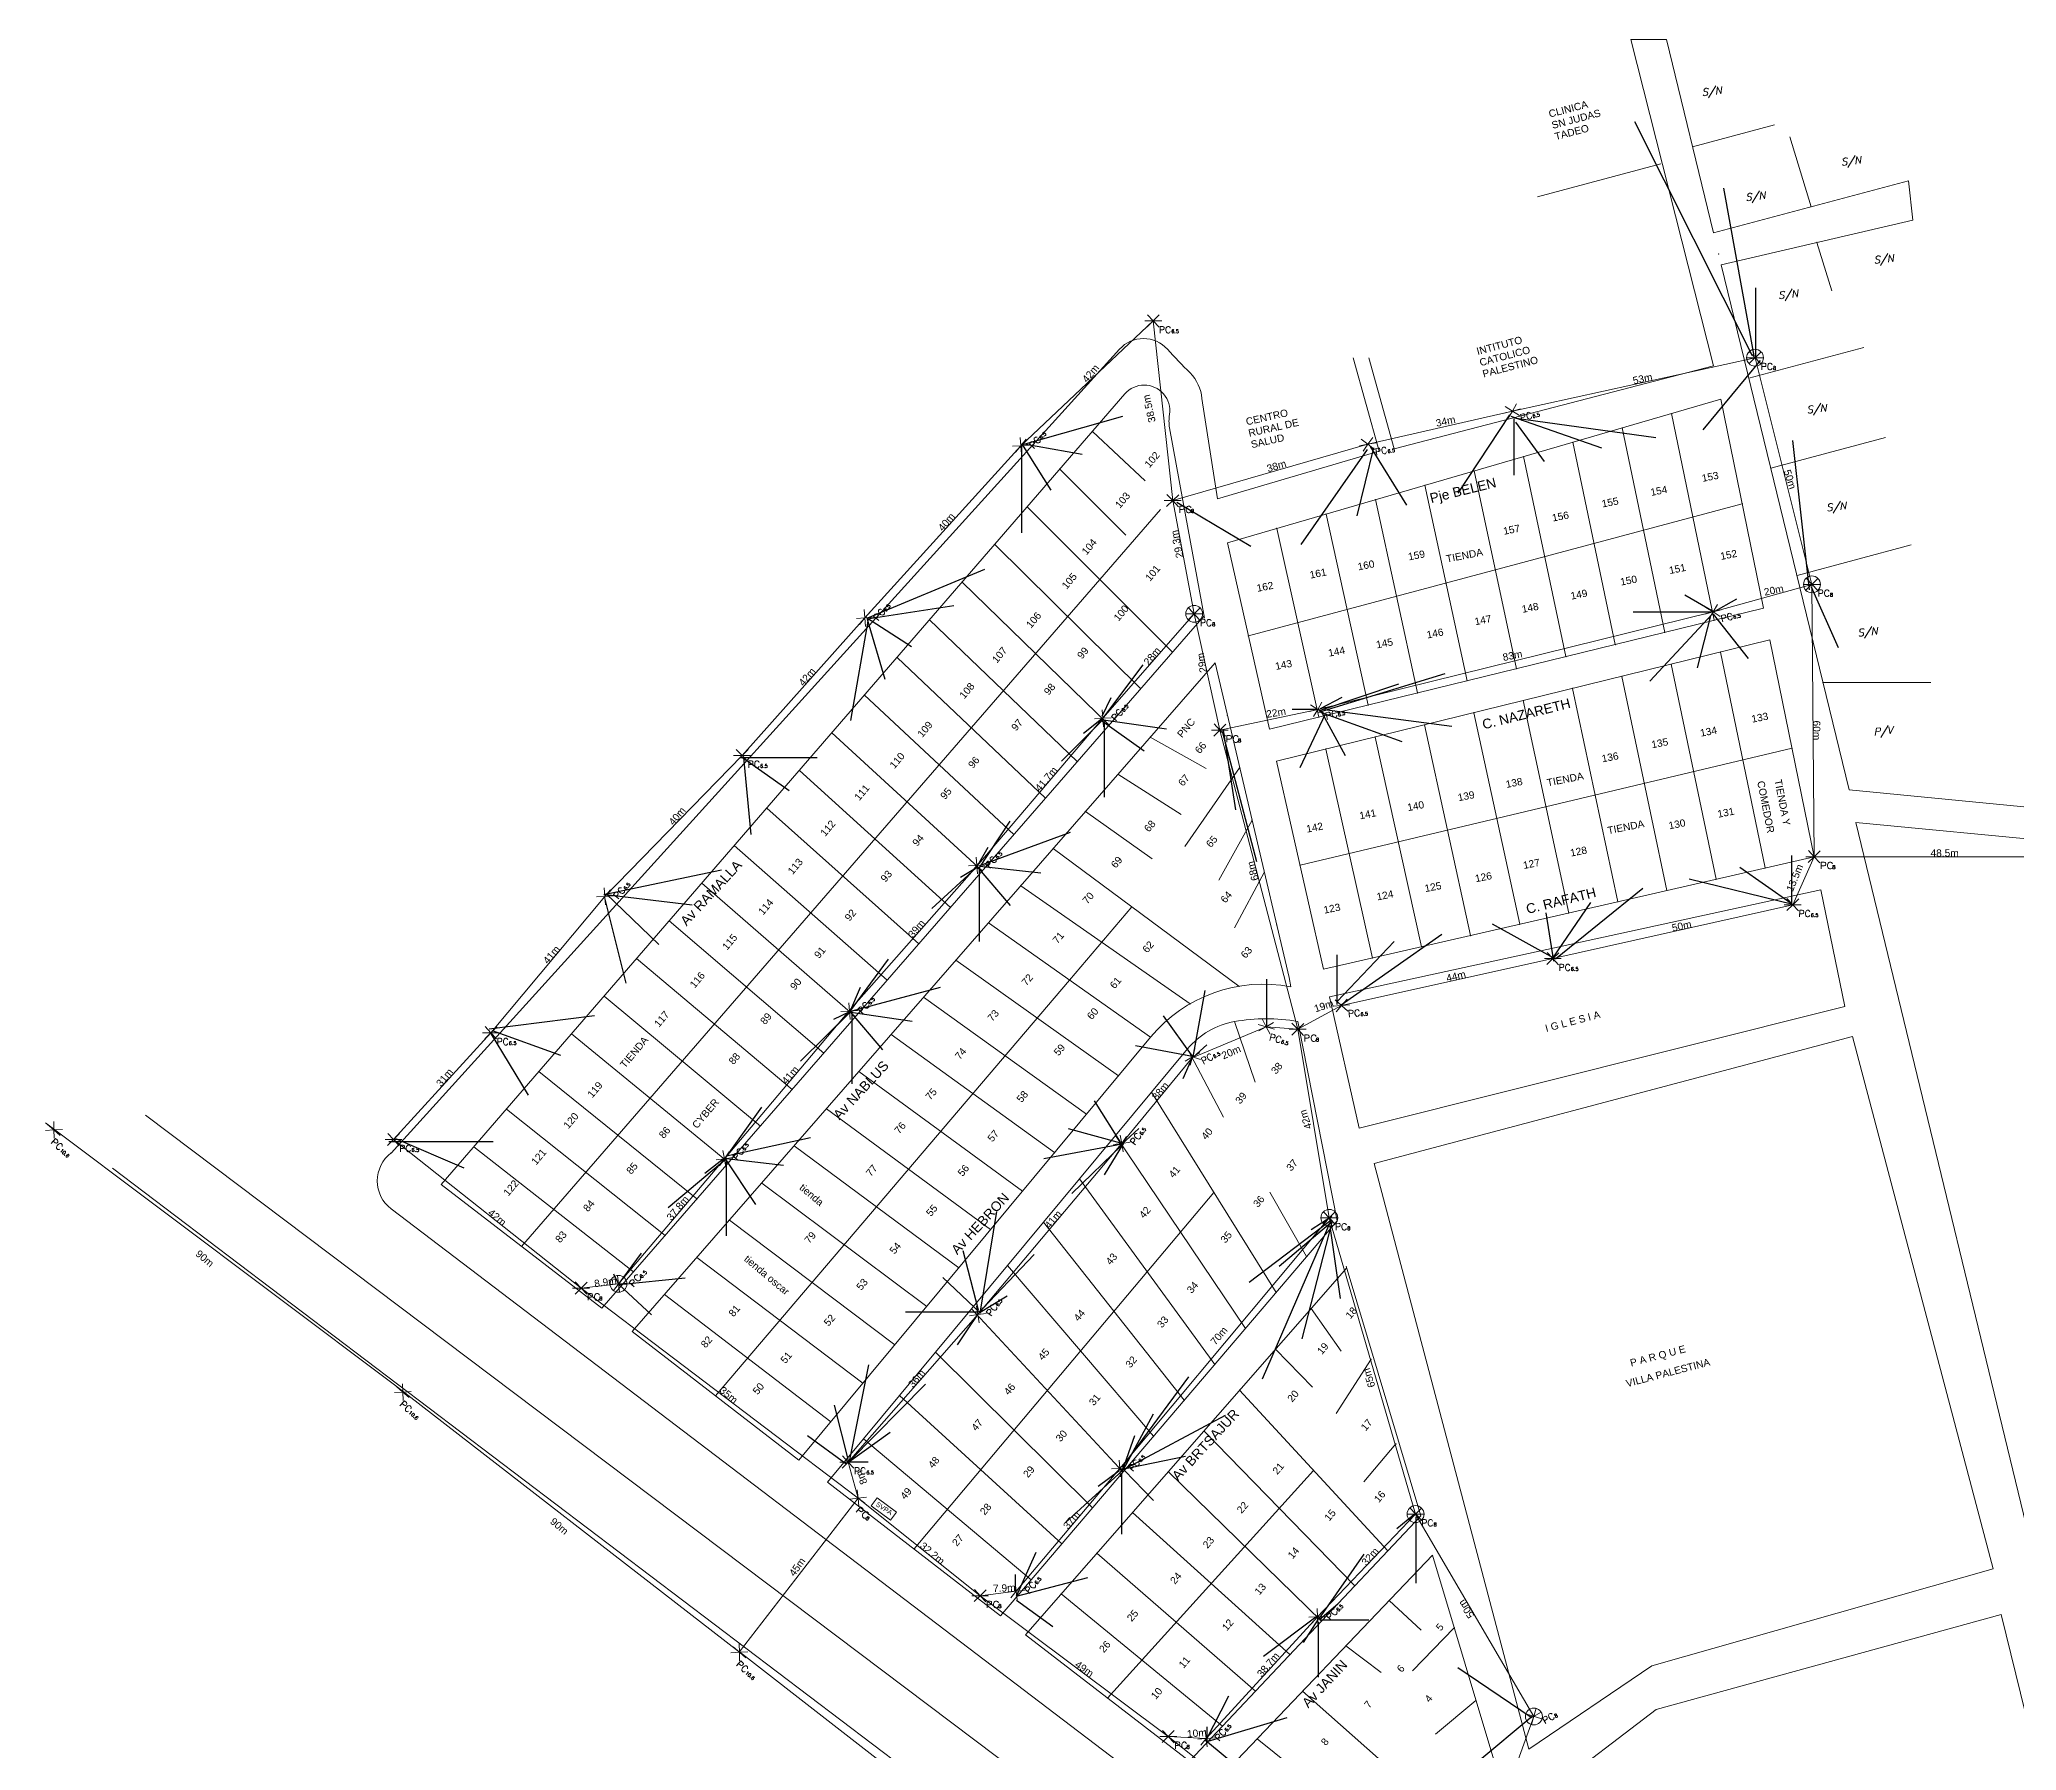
# Model space of a CAD drawing. Header units: millimetres. Extents: x 98 to 964, y 99 to 790.
# Drawn here: x 97.7 to 505.3, y 380.6 to 733.4 of the extents above; entities that cross this region are included whole.
import ezdxf
from ezdxf.enums import TextEntityAlignment as Align

# ---------------------------------------------------------------- set-up
doc = ezdxf.new("R2010")
doc.units = ezdxf.units.MM
for name, color, linetype, lineweight in [('_ADDRESSDIBUJO', 7, 'Continuous', 0), ('_LOTLINE', 252, 'Continuous', 0), ('_POLEPED', 7, 'Continuous', 0), ('_STRAND', 3, 'Continuous', 0), ('_STRANDDISTANCE', 3, 'Continuous', 0), ('_STREET', 5, 'Continuous', 0)]:
    doc.layers.add(name, color=color, linetype=linetype, lineweight=lineweight)
doc.layers.add('_CUSTOMER', color=4, linetype='Continuous')
doc.styles.add('Address', font='ITALICS.shx', dxfattribs={"height": 1.5})
doc.styles.add('ROMANS', font='romans.shx', dxfattribs={"height": 0.2})
doc.styles.get("Standard").update_dxf_attribs({"font": 'arial.ttf'})
doc.styles.add('StrandDistance0', font='ENGINEERING.shx', dxfattribs={"height": 1.5})
doc.styles.add('Style-romans', font='romans.shx')

# ---------------------------------------------------------------- blocks, each defined once
blk = doc.blocks.new('*U38')
at = {"layer": '_POLEPED', "linetype": 'Continuous'}
blk.add_line((206328.6, 1519837.21), (206328.59, 1519835.82), dxfattribs=at)
at = {"layer": '_POLEPED', "linetype": 'Continuous', "flags": 128}
blk.add_lwpolyline([(206328.6, 1519837.21), (206329.19, 1519837.21), (206329.39, 1519837.14), (206329.46, 1519837.07), (206329.52, 1519836.94), (206329.52, 1519836.74), (206329.46, 1519836.61), (206329.39, 1519836.54), (206329.19, 1519836.48), (206328.59, 1519836.48)], dxfattribs=at)
blk = doc.blocks.new('PC8_E')
at = {"layer": '_POLEPED', "color": 1}
for p, q in [((-1.74, 0), (0, 0)), ((-1.24, -1.22), (0, 0)), ((-1.19, 1.27), (0, 0)), ((0, 0), (1.24, 1.22)), ((0, 0), (1.74, 0)), ((0, 0), (1.19, -1.27))]:
    blk.add_line(p, q, dxfattribs=at)
at = {"layer": '_POLEPED', "linetype": 'Continuous', "flags": 128}
for points in [[(3.77, -1.47), (3.71, -1.34), (3.57, -1.2), (3.44, -1.13), (3.18, -1.13), (3.04, -1.2), (2.91, -1.33), (2.84, -1.46), (2.78, -1.66), (2.77, -1.99), (2.84, -2.19), (2.9, -2.32), (3.04, -2.46), (3.17, -2.52), (3.43, -2.53), (3.57, -2.46), (3.7, -2.33), (3.77, -2.2)], [(4, -1.78), (3.9, -1.81), (3.86, -1.88), (3.86, -1.95), (3.9, -2.02), (3.97, -2.06), (4.11, -2.09), (4.21, -2.13), (4.28, -2.2), (4.31, -2.27), (4.31, -2.37), (4.28, -2.44), (4.24, -2.48), (4.14, -2.51), (4, -2.51), (3.89, -2.47), (3.86, -2.44), (3.82, -2.37), (3.83, -2.26), (3.86, -2.19), (3.93, -2.13), (4.04, -2.09), (4.18, -2.06), (4.25, -2.02), (4.28, -1.95), (4.28, -1.88), (4.25, -1.81), (4.14, -1.78), (4, -1.78)]]:
    blk.add_lwpolyline(points, dxfattribs=at)
at = {"layer": '_POLEPED', "linetype": 'Continuous'}
blk.add_blockref('*U38', (-206327.14, -1519838.33), dxfattribs=at)
blk = doc.blocks.new('PC6.5')
at = {"layer": '_POLEPED', "color": 1}
for p, q in [((-1.74, 0), (0, 0)), ((-1.24, -1.22), (0, 0)), ((-1.19, 1.27), (0, 0)), ((0, 0), (1.24, 1.22)), ((0, 0), (1.74, 0)), ((0, 0), (1.19, -1.27))]:
    blk.add_line(p, q, dxfattribs=at)
at = {"layer": '_POLEPED', "linetype": 'Continuous', "attachment_point": 7, "rotation": 359.6478, "line_spacing_factor": 0.72, "style": 'StrandDistance0'}
for s, insert, char_height in [('\\Fromans;PC', (1.18, -2.51), 1.3914), ('\\Fromans;6.5', (3.72, -2.51), 0.7317)]:
    blk.add_mtext(s, dxfattribs=dict(at, insert=insert, char_height=char_height))
blk = doc.blocks.new('PC6.5N')
at = {"layer": '_POLEPED', "color": 1, "linetype": 'Continuous', "lineweight": 0}
for p, q in [((-1.67, -0.09), (1.8, 0.11)), ((-1.2, 1.21), (1.32, -1.19)), ((1.24, 1.29), (-1.11, -1.28))]:
    blk.add_line(p, q, dxfattribs=at)
at = {"layer": '_POLEPED', "color": 254, "linetype": 'Continuous', "lineweight": 0}
blk.add_line((1.72, -1.45), (1.72, -2.84), dxfattribs=at)
at = {"layer": '_POLEPED', "color": 254, "linetype": 'Continuous', "lineweight": 0, "flags": 128}
for points in [[(1.72, -1.45), (2.32, -1.45), (2.52, -1.52), (2.58, -1.58), (2.65, -1.71), (2.65, -1.91), (2.58, -2.05), (2.52, -2.11), (2.32, -2.18), (1.72, -2.18)], [(4.04, -1.78), (3.97, -1.65), (3.84, -1.52), (3.71, -1.45), (3.45, -1.45), (3.31, -1.52), (3.18, -1.65), (3.11, -1.78), (3.05, -1.98), (3.05, -2.31), (3.11, -2.51), (3.18, -2.64), (3.31, -2.77), (3.45, -2.84), (3.71, -2.84), (3.84, -2.77), (3.97, -2.64), (4.04, -2.51)], [(4.59, -2.29), (4.55, -2.22), (4.45, -2.19), (4.38, -2.19), (4.28, -2.22), (4.21, -2.33), (4.17, -2.5), (4.17, -2.68), (4.21, -2.82), (4.28, -2.88), (4.38, -2.92), (4.41, -2.92), (4.52, -2.88), (4.59, -2.82), (4.62, -2.71), (4.62, -2.68), (4.59, -2.57), (4.52, -2.5), (4.41, -2.47), (4.38, -2.47), (4.28, -2.5), (4.21, -2.57), (4.17, -2.68)], [(4.9, -2.85), (4.87, -2.88), (4.9, -2.92), (4.94, -2.88), (4.9, -2.85)], [(5.6, -2.19), (5.25, -2.19), (5.21, -2.5), (5.25, -2.47), (5.35, -2.43), (5.46, -2.43), (5.56, -2.47), (5.63, -2.54), (5.67, -2.64), (5.67, -2.71), (5.63, -2.82), (5.56, -2.88), (5.46, -2.92), (5.35, -2.92), (5.25, -2.88), (5.21, -2.85), (5.18, -2.78)]]:
    blk.add_lwpolyline(points, dxfattribs=at)
at = {"layer": '_POLEPED', "color": 1, "linetype": 'Continuous', "lineweight": 0}
blk.add_circle((0.06, 0.01), 1.74, dxfattribs=at)
blk = doc.blocks.new('PC8_N')
at = {"layer": '_POLEPED', "color": 1}
for p, q in [((-1.24, -1.22), (1.24, 1.22)), ((-1.19, 1.27), (1.19, -1.27)), ((-1.74, 0), (1.74, 0))]:
    blk.add_line(p, q, dxfattribs=at)
blk.add_circle((0, 0), 1.74, dxfattribs=at)
at = {"layer": '_POLEPED', "linetype": 'Continuous', "style": 'ROMANS'}
for s, height, p in [('PC', 1.391, (1.18, -2.51)), ('8', 0.732, (3.72, -2.51))]:
    blk.add_text(s, height=height, rotation=359.6478, dxfattribs=at).set_placement(p)
blk = doc.blocks.new('PC10.6')
at = {"layer": '_POLEPED', "color": 1}
for p, q in [((-1.74, 0), (0, 0)), ((-1.19, 1.26), (0, 0)), ((0, 0), (1.24, 1.22)), ((0, 0), (1.74, 0)), ((0, 0), (1.19, -1.26)), ((-1.24, -1.22), (0, 0))]:
    blk.add_line(p, q, dxfattribs=at)
at = {"layer": '_POLEPED', "linetype": 'Continuous'}
for s, height, style, p in [('PC', 1.391, 'ROMANS', (1.19, -2.51)), ('10.6', 0.732, 'Style-romans', (3.73, -2.5))]:
    blk.add_text(s, height=height, rotation=359.8092, dxfattribs=dict(at, style=style)).set_placement(p)

msp = doc.modelspace()

# ---------------------------------------------------------------- linework, layer by layer
at = {"layer": '_CUSTOMER'}
for p, q in [((450.93, 668.22), (426.62, 716.49)), ((451.24, 668.22), (445.01, 702.79)), ((451.56, 667.6), (451.56, 682.23)), ((452.49, 667.28), (440.65, 652.96)), ((300.43, 649.9), (321.04, 655.79)), ((400.76, 656.07), (390.16, 639.88)), ((401.07, 655.76), (419.77, 649.22)), ((401.69, 655.45), (430.99, 651.4)), ((401.69, 655.14), (401.69, 643.61)), ((402, 654.52), (407.92, 646.42)), ((300.13, 650.12), (306.21, 640.52)), ((300.13, 649.92), (300.13, 631.69)), ((300.32, 650.12), (312.68, 647.96)), ((371.46, 648.91), (357.75, 629.29)), ((372.71, 649.22), (369.28, 635.2)), ((372.08, 649.53), (379.56, 637.39)), ((462.67, 619.93), (459.24, 650.74)), ((332.19, 638.01), (347.46, 628.98)), ((268.44, 614.2), (292.58, 624.2)), ((462.98, 620.55), (468.58, 608.1)), ((268.36, 614.01), (286.19, 616.75)), ((443, 615.36), (436.97, 618.86)), ((442.81, 615.36), (447.67, 618.08)), ((268.55, 613.92), (264.87, 593)), ((268.18, 614.29), (277.48, 608.3)), ((268.3, 613.92), (271.97, 601.57)), ((443, 615.36), (426.26, 615.36)), ((442.61, 614.97), (429.76, 601.16)), ((442.22, 614.58), (439.5, 603.88)), ((442.81, 614.97), (450.01, 605.83)), ((316.93, 593.4), (325.21, 604.52)), ((361.44, 594.74), (387.52, 602.71)), ((361.83, 595.13), (377.98, 600.57)), ((316.81, 593.9), (318.66, 597.73)), ((361.63, 595.32), (355.99, 595.32)), ((361.83, 595.52), (366.31, 597.85)), ((362.61, 595.32), (388.89, 591.82)), ((317.05, 593.28), (308.4, 584.63)), ((316.68, 593.28), (312.97, 590.32)), ((316.68, 593.03), (325.46, 586.73)), ((317.05, 593.16), (330.03, 591.3)), ((317.18, 592.79), (317.18, 577.22)), ((362.8, 594.35), (357.55, 583.26)), ((361.83, 595.13), (366.89, 585.79)), ((361.83, 594.74), (378.57, 588.71)), ((341.51, 590.8), (348.63, 563.92)), ((341.71, 591), (344.28, 574.59)), ((242.22, 585.42), (258.02, 585.42)), ((242.59, 585.42), (252.26, 578.57)), ((242.84, 585.42), (244.31, 569.51)), ((291.28, 562.36), (297.82, 572.23)), ((291.16, 563.22), (293.26, 566.92)), ((291.53, 563.1), (310.29, 570.01)), ((290.79, 562.61), (281.66, 554.22)), ((291.04, 562.73), (287.58, 560.63)), ((291.04, 562.85), (297.82, 554.84)), ((291.53, 562.98), (304.12, 561.62)), ((458.88, 555.31), (448.3, 562.72)), ((459, 554.94), (459, 565.15)), ((214.05, 557.17), (238.28, 562.25)), ((291.41, 562.48), (291.41, 547.44)), ((459.24, 555.06), (437.84, 560.29)), ((214.25, 556.19), (218.55, 538.82)), ((214.44, 557.37), (225.38, 546.82)), ((214.44, 557.17), (232.22, 555.02)), ((409.7, 543.98), (417.59, 555.51)), ((410.3, 543.86), (428.28, 558.43)), ((409.94, 543.98), (397.31, 551.02)), ((409.94, 543.37), (408.36, 553.33)), ((365.23, 535.05), (377.03, 547.47)), ((366.08, 534.39), (386.86, 548.96)), ((264.71, 532.84), (272.72, 543.79)), ((365.23, 534.43), (365.23, 544.67)), ((350.73, 529.61), (350.73, 539.66)), ((264.77, 532.89), (266.94, 538.01)), ((264.96, 533.08), (283.43, 538.01)), ((335.54, 523.69), (338.02, 537.32)), ((190.41, 529.45), (212.1, 532.18)), ((264.71, 532.71), (254.61, 522.74)), ((264.71, 532.96), (261.38, 531.36)), ((264.83, 532.96), (271.48, 525.08)), ((264.96, 532.84), (277.64, 530.99)), ((265.2, 532.96), (265.2, 518.07)), ((335.54, 523.57), (329.47, 532.12)), ((190.61, 528.67), (198.42, 515.78)), ((191, 529.06), (205.07, 523.98)), ((335.79, 523.69), (323.64, 525.92)), ((335.54, 523.57), (338.39, 526.17)), ((335.42, 523.69), (333.43, 519.11)), ((320.94, 505.52), (315.21, 514.58)), ((239.21, 502.92), (246.6, 513.26)), ((169.7, 506.21), (191.19, 506.21)), ((171.07, 506.8), (185.14, 500.75)), ((239.32, 503.27), (256.67, 507.01)), ((320.94, 505.68), (304.75, 502.66)), ((320.63, 505.83), (309.86, 508.78)), ((321.05, 505.64), (310.52, 495.48)), ((321.18, 505.84), (317.22, 499.32)), ((320.79, 505.6), (324.35, 508.85)), ((239.38, 502.7), (227.32, 492.5)), ((239.01, 502.82), (234.82, 499.63)), ((238.88, 502.82), (245.28, 493.23)), ((239.25, 502.7), (251.06, 501.35)), ((239.25, 502.21), (239.25, 486.72)), ((291.67, 471.22), (295.04, 491.8)), ((363.95, 489.93), (347.07, 477.14)), ((363.95, 489.93), (349.78, 457.16)), ((364.33, 489.74), (353.28, 480.43)), ((364.14, 489.54), (357.93, 465.5)), ((364.14, 490.71), (359.87, 487.99)), ((363.75, 488.77), (365.89, 473.84)), ((216.96, 476.63), (221.81, 483.16)), ((291.28, 471.41), (288.11, 483.68)), ((290.88, 470.42), (302.76, 482.89)), ((217.12, 476.71), (216.12, 478.86)), ((217.27, 476.71), (230.8, 478.09)), ((291.67, 470.82), (283.95, 478.14)), ((217.12, 476.71), (223.88, 470.49)), ((291.28, 470.82), (297.22, 474.38)), ((291.08, 471.02), (276.23, 471.02)), ((290.88, 470.23), (286.92, 464.29)), ((264.74, 440.54), (268.7, 460.13)), ((320.9, 439.07), (334.68, 457.69)), ((264.74, 440.35), (280.39, 456.18)), ((264.55, 440.15), (261.58, 451.82)), ((321.09, 438.49), (342.25, 449.74)), ((321.19, 438.58), (327.39, 450.01)), ((263.95, 439.75), (256.03, 445.49)), ((264.55, 440.15), (273.06, 446.28)), ((321, 438.39), (323.52, 445.56)), ((320.61, 438.58), (333.99, 441.29)), ((264.55, 440.15), (268.51, 440.15)), ((321, 438.39), (309.17, 427.54)), ((320.22, 438.19), (315.96, 435.09)), ((320.8, 437.81), (320.8, 425.21)), ((321.38, 438.39), (327.39, 432.19)), ((381.06, 429.21), (377.57, 426.31)), ((381.45, 428.83), (381.45, 415.09)), ((299.09, 412.42), (303.16, 421.53)), ((361.5, 407.73), (370.8, 421.09)), ((298.89, 413.39), (298.89, 416.88)), ((299.09, 412.42), (313.82, 416.3)), ((299.09, 411.65), (306.65, 406.22)), ((361.11, 408.31), (350.07, 399.99)), ((361.31, 407.73), (358.21, 402.89)), ((361.69, 407.73), (365.37, 410.83)), ((361.31, 407.15), (361.31, 395.73)), ((361.69, 407.54), (371.76, 407.54)), ((405.27, 387.41), (390.16, 397.67)), ((338.26, 382.77), (342.91, 391.86)), ((338.65, 382.57), (354.92, 387.41)), ((405.46, 387.6), (394.23, 378.31)), ((338.45, 382.57), (338.45, 385.48)), ((338.07, 382.77), (345.81, 376.38))]:
    msp.add_line(p, q, dxfattribs=at)
at = {"layer": '_LOTLINE'}
for p, q in [((442.88, 666.19), (425.82, 733.44)), ((425.82, 733.44), (433.14, 733.44)), ((433.14, 733.44), (442.86, 693.56)), ((438.53, 711.34), (455.43, 715.87)), ((462.97, 698.95), (458.62, 713.36)), ((431.97, 707.8), (406.59, 701)), ((442.86, 693.56), (483.07, 704.34)), ((483.93, 696.21), (483.07, 704.34)), ((444.47, 686.97), (483.93, 696.21)), ((464.2, 691.59), (467.28, 681.61)), ((444.47, 686.97), (470.86, 578.72)), ((170.16, 503.83), (320.39, 669.61)), ((450.17, 663.58), (473.87, 669.92)), ((373.91, 648.55), (368.52, 667.82)), ((371.79, 667.82), (377.02, 649.04)), ((377.02, 649.04), (442.88, 666.19)), ((180.51, 497.33), (321.48, 660.38)), ((337.34, 659.4), (340.6, 638.72)), ((444.38, 659.27), (342.62, 629.69)), ((453.17, 616.18), (444.38, 659.27)), ((314.77, 652.61), (325.64, 642.45)), ((330.67, 653.35), (333.43, 638.36)), ((424.03, 653.35), (432.79, 611.19)), ((442.98, 613.69), (434.2, 656.31)), ((340.6, 638.72), (373.91, 648.55)), ((422.6, 608.69), (413.85, 650.39)), ((454.69, 645.03), (478.32, 651.36)), ((308.05, 644.85), (321.64, 631.26)), ((402.22, 603.7), (393.5, 644.48)), ((403.68, 647.43), (412.41, 606.2)), ((383.33, 641.52), (392.03, 601.21)), ((301.34, 637.09), (331.27, 607.09)), ((316.3, 622.09), (328.83, 636.54)), ((333.43, 638.36), (337.89, 614.15)), ((346.95, 610.45), (448.77, 637.73)), ((381.84, 598.71), (373.15, 638.56)), ((361.47, 593.72), (352.8, 632.64)), ((362.97, 635.6), (371.65, 596.21)), ((324.73, 599.58), (294.63, 629.32)), ((342.62, 629.69), (351.28, 591.22)), ((460.08, 622.93), (483.6, 629.23)), ((197.07, 484.57), (316.3, 622.09)), ((287.92, 621.56), (318.2, 592.06)), ((453.17, 616.18), (351.28, 591.22)), ((337.8, 614.61), (213.62, 471.81)), ((311.66, 584.55), (281.2, 613.79)), ((352.76, 584.61), (454.5, 609.63)), ((463.62, 564.93), (454.5, 609.63)), ((219.88, 466.99), (340.06, 604.93)), ((274.49, 606.03), (305.12, 577.03)), ((340.06, 604.93), (355.32, 540.01)), ((443.38, 560.29), (434.16, 604.63)), ((444.33, 607.13), (453.5, 562.61)), ((423.14, 555.64), (413.81, 599.62)), ((423.98, 602.12), (433.26, 557.97)), ((465.47, 600.83), (487.7, 600.83)), ((298.59, 569.52), (267.78, 598.27)), ((403.63, 597.12), (413.02, 553.32)), ((383.29, 592.11), (392.78, 548.68)), ((402.9, 551), (393.46, 594.62)), ((261.07, 590.5), (292.05, 562)), ((326.7, 589.6), (338.23, 583.14)), ((459.06, 587.28), (357.59, 563.16)), ((362.94, 587.11), (372.53, 544.03)), ((382.65, 546.35), (373.11, 589.61)), ((345.14, 583.29), (333.87, 567.01)), ((352.76, 584.61), (362.41, 541.71)), ((285.52, 554.48), (254.35, 582.74)), ((320.03, 581.94), (333.06, 573.61)), ((247.64, 574.97), (278.98, 546.97)), ((470.86, 578.72), (547.67, 571.22)), ((313.35, 574.27), (327.1, 564.47)), ((347.69, 572.47), (340.83, 560.06)), ((472.23, 571.97), (548.3, 257.81)), ((472.23, 571.97), (547.78, 564.78)), ((272.44, 539.45), (240.93, 567.21)), ((344.99, 538.22), (306.67, 566.61)), ((362.41, 541.71), (463.62, 564.93)), ((234.22, 559.45), (265.91, 531.94)), ((334.93, 534.59), (300, 558.95)), ((350.23, 561.65), (344.1, 550.25)), ((310.03, 539.49), (322.89, 554.6)), ((465.02, 558.1), (363.69, 536.03)), ((469.92, 534.06), (465.02, 558.1)), ((259.37, 524.42), (227.5, 551.68)), ((326.75, 527.7), (293.32, 551.28)), ((220.79, 543.92), (252.84, 516.91)), ((320.16, 519.77), (286.64, 543.62)), ((237.06, 453.74), (310.03, 539.49)), ((355.32, 540.01), (355.69, 538.13)), ((246.3, 509.39), (214.08, 536.15)), ((313.56, 511.85), (279.97, 535.96)), ((363.69, 536.03), (369.78, 508.94)), ((369.78, 508.94), (469.92, 534.06)), ((344.06, 530.92), (348.35, 518.44)), ((357.11, 530.96), (365.26, 489.86)), ((207.36, 528.39), (239.76, 501.87)), ((254.24, 440.5), (326.75, 527.7)), ((306.97, 503.92), (273.29, 528.29)), ((372.85, 501.67), (471.55, 527.83)), ((471.55, 527.83), (500.51, 418.09)), ((260.16, 435.93), (334.4, 525.29)), ((334.4, 525.29), (341.84, 511.23)), ((233.23, 494.36), (200.65, 520.63)), ((300.38, 495.99), (266.61, 520.63)), ((352.64, 475.05), (326.97, 516.35)), ((119.51, 511.65), (363.7, 327.67)), ((193.94, 512.86), (226.69, 486.84)), ((293.79, 488.06), (259.94, 512.97)), ((346.33, 467.65), (319.55, 507.42)), ((220.16, 479.33), (187.23, 505.1)), ((287.2, 480.14), (253.26, 505.3)), ((404.79, 380.88), (372.85, 501.67)), ((376.1, 301.19), (112.67, 500.67)), ((280.6, 472.21), (246.58, 497.64)), ((340.02, 460.24), (312.13, 498.48)), ((213.62, 471.81), (180.51, 497.33)), ((278.01, 422.17), (339.81, 495.7)), ((358.95, 482.46), (351.34, 495.77)), ((371.53, 339.2), (170.16, 492.3)), ((274.01, 464.28), (239.91, 489.98)), ((365.26, 489.86), (295.85, 408.41)), ((333.71, 452.84), (304.7, 489.54)), ((267.42, 456.35), (233.23, 482.31)), ((327.4, 445.43), (297.28, 480.61)), ((367.22, 480.17), (300.96, 404.48)), ((367.12, 480.51), (382.49, 429.02)), ((260.83, 448.42), (226.55, 474.65)), ((321.09, 438.03), (289.86, 471.67)), ((359.86, 471.76), (366.08, 462.97)), ((254.24, 440.5), (219.88, 466.99)), ((314.78, 430.63), (282.43, 462.74)), ((352.5, 463.35), (360.14, 455.56)), ((372.24, 461.3), (365.03, 450.14)), ((308.47, 423.22), (275.01, 453.8)), ((345.13, 454.94), (375.68, 421.79)), ((302.16, 415.82), (267.59, 444.87)), ((337.77, 446.53), (368.86, 414.55)), ((377.37, 443.84), (370.72, 436.03)), ((360.4, 438.36), (317.87, 391.44)), ((330.41, 438.12), (362.05, 407.32)), ((295.85, 408.41), (260.16, 435.93)), ((323.05, 429.71), (355.52, 400.4)), ((334.78, 378.4), (382.49, 429.02)), ((315.68, 421.3), (348.42, 392.86)), ((384.91, 420.91), (340.28, 374.16)), ((384.91, 420.91), (398.35, 375.92)), ((500.51, 418.09), (430.15, 398.05)), ((308.32, 412.89), (341.6, 385.63)), ((375.99, 411.56), (382.6, 405.45)), ((431.06, 389.05), (502.17, 408.65)), ((502.17, 408.65), (540.01, 254.6)), ((334.78, 378.4), (300.96, 404.48)), ((389.39, 405.92), (380.77, 397.03)), ((367.06, 402.21), (374.33, 396.72)), ((430.15, 398.05), (404.79, 380.88)), ((390.59, 364.12), (358.13, 392.86)), ((393.87, 390.92), (385.51, 384.01)), ((406.19, 370.14), (431.06, 389.05)), ((341.6, 385.63), (341.6, 385.63)), ((382.83, 355.73), (348.72, 383))]:
    msp.add_line(p, q, dxfattribs=at)
for centre, radius, start, end in [((325.31, 665.15), 6.64, 42.1821, 137.8179), ((432.31, 762.11), 137.75, 222.1821, 225.0046), ((329.01, 658.79), 8.36, 4.217, 45.0046), ((325.46, 656.93), 5.27, 40.8464, 139.1536), ((325.46, 656.93), 5.27, 351.4875, 40.8464), ((340.04, 654.75), 9.47, 171.4875, 188.5125), ((350.08, 508.3), 30.35, 79.3539, 140.2574), ((346.96, 514.85), 16.33, 100.2067, 140.2809), ((350.71, 494.02), 37.5, 80.1687, 100.2067), ((174.54, 498.07), 7.24, 127.2476, 232.7524)]:
    msp.add_arc(centre, radius, start, end, dxfattribs=at)
for p in [(438.53, 711.34), (462.97, 698.95), (443.91, 689.24), (464.2, 691.59), (449.3, 667.14), (314.77, 652.61), (424.03, 653.35), (434.2, 656.31), (413.85, 650.39), (308.05, 644.85), (393.5, 644.48), (403.68, 647.43), (454.69, 645.03), (383.33, 641.52), (301.34, 637.09), (373.15, 638.56), (448.77, 637.73), (352.8, 632.64), (362.97, 635.6), (294.63, 629.32), (287.92, 621.56), (316.3, 622.09), (460.08, 622.93), (281.2, 613.79), (442.98, 613.69), (346.95, 610.45), (422.6, 608.69), (432.79, 611.19), (274.49, 606.03), (331.27, 607.09), (402.22, 603.7), (412.41, 606.2), (434.16, 604.63), (444.33, 607.13), (324.73, 599.58), (392.03, 601.21), (413.81, 599.62), (423.98, 602.12), (465.47, 600.83), (267.78, 598.27), (333.38, 597.26), (371.65, 596.21), (381.84, 598.71), (403.63, 597.12), (318.2, 592.06), (342.6, 594.11), (361.47, 593.72), (383.29, 592.11), (393.46, 594.62), (261.07, 590.5), (326.7, 589.6), (362.94, 587.11), (373.11, 589.61), (459.06, 587.28), (311.66, 584.55), (345.14, 583.29), (254.35, 582.74), (320.03, 581.94), (247.64, 574.97), (305.12, 577.03), (313.35, 574.27), (347.69, 572.47), (240.93, 567.21), (298.59, 569.52), (306.67, 566.61), (357.59, 563.16), (453.5, 562.61), (234.22, 559.45), (292.05, 562), (300, 558.95), (350.23, 561.65), (443.38, 560.29), (285.52, 554.48), (423.14, 555.64), (433.26, 557.97), (227.5, 551.68), (293.32, 551.28), (352.77, 550.83), (402.9, 551), (413.02, 553.32), (278.98, 546.97), (382.65, 546.35), (392.78, 548.68), (220.79, 543.92), (286.64, 543.62), (372.53, 544.03), (272.44, 539.45), (310.03, 539.49), (344.99, 538.22), (214.08, 536.15), (279.97, 535.96), (334.93, 534.59), (265.91, 531.94), (207.36, 528.39), (273.29, 528.29), (259.37, 524.42), (200.65, 520.63), (266.61, 520.63), (320.16, 519.77), (252.84, 516.91), (326.97, 516.35), (193.94, 512.86), (259.94, 512.97), (313.56, 511.85), (246.3, 509.39), (319.55, 507.42), (187.23, 505.1), (239.76, 501.87), (253.26, 505.3), (306.97, 503.92), (246.58, 497.64), (312.13, 498.48), (233.23, 494.36), (300.38, 495.99), (339.81, 495.7), (239.91, 489.98), (304.7, 489.54), (226.69, 486.84), (293.79, 488.06), (197.07, 484.57), (233.23, 482.31), (358.95, 482.46), (220.16, 479.33), (287.2, 480.14), (297.28, 480.61), (226.55, 474.65), (352.64, 475.05), (280.6, 472.21), (289.86, 471.67), (359.86, 471.76), (346.33, 467.65), (274.01, 464.28), (282.43, 462.74), (352.5, 463.35), (372.24, 461.3), (340.02, 460.24), (237.06, 453.74), (267.42, 456.35), (275.01, 453.8), (333.71, 452.84), (345.13, 454.94), (260.83, 448.42), (267.59, 444.87), (327.4, 445.43), (337.77, 446.53), (377.37, 443.84), (321.09, 438.03), (330.41, 438.12), (360.4, 438.36), (314.78, 430.63), (323.05, 429.71), (278.01, 422.17), (308.47, 423.22), (315.68, 421.3), (375.68, 421.79), (302.16, 415.82), (308.32, 412.89), (368.86, 414.55), (375.99, 411.56), (362.05, 407.32), (389.39, 405.92), (355.23, 400.09), (367.06, 402.21), (317.87, 391.44), (348.42, 392.86), (358.13, 392.86), (393.87, 390.92), (341.6, 385.63), (349.21, 383.51)]:
    msp.add_point(p, dxfattribs=at)
at = {"layer": '_POLEPED'}
msp.add_lwpolyline([(270.42, 432.71), (274.36, 429.75), (273.11, 428.1), (269.18, 431.06)], close=True, dxfattribs=at)
at = {"layer": '_STRAND'}
for p, q in [((300.01, 649.67), (327.33, 675.42)), ((327.33, 675.42), (331.33, 638.36)), ((451.42, 667.84), (401.38, 656.84)), ((463.16, 621.09), (451.42, 667.84)), ((401.38, 656.84), (371.59, 649.97)), ((267.88, 614.17), (300.01, 649.67)), ((371.59, 649.97), (331.33, 638.36)), ((335.76, 615.01), (331.33, 638.36)), ((442.78, 615.41), (463.16, 621.09)), ((463.16, 621.09), (463.62, 564.93)), ((242.52, 585.8), (267.88, 614.17)), ((316.94, 593.48), (335.76, 615.01)), ((341.06, 591.03), (335.76, 615.01)), ((361.24, 595.31), (442.78, 615.41)), ((341.06, 591.03), (361.24, 595.31)), ((290.95, 563.01), (316.94, 593.48)), ((341.06, 591.03), (357.11, 529.34)), ((214.26, 556.75), (242.52, 585.8)), ((264.58, 533.09), (290.95, 563.01)), ((459.2, 555.03), (463.62, 564.93)), ((463.62, 564.93), (511.59, 564.93)), ((190.72, 528.62), (214.26, 556.75)), ((409.72, 543.92), (459.2, 555.03)), ((366.15, 534.25), (409.72, 543.92)), ((357.11, 529.34), (366.15, 534.25)), ((238.88, 502.64), (264.58, 533.09)), ((170.65, 506.6), (190.72, 528.62)), ((335.37, 523.45), (350.64, 529.85)), ((350.64, 529.85), (357.11, 529.34)), ((357.11, 529.34), (363.63, 490.45)), ((320.72, 505.68), (335.37, 523.45)), ((170.84, 456), (98.89, 510.07)), ((209.33, 475.96), (170.65, 506.6)), ((291.16, 470.5), (320.72, 505.68)), ((217.06, 476.86), (238.88, 502.64)), ((320.42, 438.76), (363.63, 490.45)), ((363.63, 490.45), (381.42, 429.37)), ((209.33, 475.96), (217.06, 476.86)), ((266.49, 432.62), (209.33, 475.96)), ((264.42, 440.09), (291.16, 470.5)), ((241.97, 400.87), (170.84, 456)), ((266.49, 432.62), (264.42, 440.09)), ((299.06, 413.45), (320.42, 438.76)), ((241.92, 400.91), (266.49, 432.62)), ((291.62, 412.54), (266.49, 432.62)), ((361.2, 408.15), (381.42, 429.37)), ((405.82, 387.64), (381.42, 429.37)), ((291.62, 412.54), (299.06, 413.45)), ((330.43, 383.5), (291.62, 412.54)), ((338.24, 383.08), (361.2, 408.15)), ((241.97, 400.98), (313.03, 345.74)), ((392.54, 351.01), (405.82, 387.64)), ((338.24, 383.08), (330.43, 383.5)), ((330.43, 383.5), (370.8, 351.46))]:
    msp.add_line(p, q, dxfattribs=at)

# ---------------------------------------------------------------- block references
at = {"layer": '_POLEPED'}
for name, p in [('PC6.5', (327.33, 675.42)), ('PC8_N', (451.42, 667.84)), ('PC8_E', (331.33, 638.36)), ('PC8_N', (463.16, 621.09)), ('PC8_N', (335.76, 615.01)), ('PC8_E', (341.06, 591.03)), ('PC6.5', (242.52, 585.8)), ('PC8_E', (463.62, 564.93)), ('PC6.5', (459.2, 555.03)), ('PC6.5', (409.72, 543.92)), ('PC8_E', (357.11, 529.34)), ('PC6.5', (190.72, 528.62)), ('PC6.5', (170.65, 506.6)), ('PC8_N', (363.63, 490.45)), ('PC8_E', (209.33, 475.96)), ('PC6.5', (264.42, 440.09)), ('PC8_N', (381.42, 429.37)), ('PC8_E', (291.62, 412.54)), ('PC8_E', (330.43, 383.5))]:
    msp.add_blockref(name, p, dxfattribs=at)
for name, p, rotation in [('PC6.5', (401.38, 656.84), 14.99999999999989), ('PC6.5', (300.01, 649.67), 50.00000000000465), ('PC6.5', (371.59, 649.97), 10.00000000000102), ('PC6.5', (267.88, 614.17), 50.0000000000005), ('PC6.5', (442.78, 615.41), 14.9999999999957), ('PC6.5', (316.94, 593.48), 49.99999999999688), ('PC6.5', (361.24, 595.31), 15.00000000000007), ('PC6.5', (290.94, 563.12), 50.00000000000254), ('PC6.5', (214.26, 556.75), 49.99999999999615), ('PC6.5', (264.66, 533.09), 50.00000000000177), ('PC6.5', (366.15, 534.25), 4.999999999998415), ('PC6.5', (350.64, 529.85), 345.0000000000049), ('PC6.5', (335.42, 523.63), 30.00000000000445), ('PC10.6', (100.63, 508.59), 318.5402962928324), ('PC6.5', (320.82, 505.81), 55.00000000002745), ('PC6.5', (238.88, 502.64), 54.99999999998863), ('PC6.5N', (217.02, 476.8), 48.98812057852756), ('PC6.5', (291.16, 470.5), 54.99999999999866), ('PC10.6', (172.58, 454.53), 318.5402962928324), ('PC6.5', (320.42, 438.76), 49.56314868199507), ('PC8_E', (266.45, 432.65), 322.7825056341295), ('PC6.5', (299.06, 413.45), 51.36585507904594), ('PC6.5', (361.17, 408.15), 47.47095396299584), ('PC10.6', (241.97, 400.87), 318.5402962928324), ('PC6.5', (338.24, 383.08), 51.42050316159923), ('PC8_N', (405.82, 387.64), 29.99999999999882)]:
    msp.add_blockref(name, p, dxfattribs=dict(at, rotation=rotation))

# ---------------------------------------------------------------- texts
at = {"layer": '_ADDRESSDIBUJO', "color": 7, "linetype": 'Continuous', "lineweight": 0, "style": 'Address'}
for s, p in [('S/N', (442.55, 722.03)), ('S/N', (471.28, 707.67)), ('S/N', (451.57, 700.38)), ('S/N', (478.03, 687.44)), ('S/N', (458.32, 680.15)), ('S/N', (464.19, 656.55)), ('S/N', (468.23, 636.37)), ('S/N', (474.69, 610.55)), ('P/V', (477.92, 590.11))]:
    msp.add_text(s, height=1.5, rotation=6.2574, dxfattribs=at).set_placement(p, align=Align.CENTER)
at = {"layer": '_ADDRESSDIBUJO'}
for s, rotation, p in [('CLINICA', 14.7511, (409.09, 717.34)), ('SN JUDAS', 14.7511, (409.71, 715.01)), ('TADEO', 14.7511, (410.32, 712.68)), ('INTITUTO', 14.7511, (394.22, 668.4)), ('CATOLICO', 14.7511, (394.83, 666.07)), ('PALESTINO', 14.7511, (395.45, 663.74)), ('CENTRO', 12.592, (346.61, 653.88)), ('RURAL DE', 12.592, (347.13, 651.52)), ('102', 50, (326.54, 644.99)), ('SALUD', 12.592, (347.66, 649.17)), ('153', 11.122, (440.6, 642.22)), ('103', 50, (320.45, 636.64)), ('154', 11.122, (430.02, 639.32)), ('156', 11.122, (409.72, 634.03)), ('155', 11.122, (419.96, 636.93)), ('157', 11.122, (399.65, 631.31)), ('104', 50, (313.57, 627.03)), ('159', 11.122, (380.04, 626.02)), ('TIENDA', 11.122, (387.88, 625.59)), ('152', 11.122, (444.42, 626.12)), ('101', 50, (326.67, 621.61)), ('161', 11.122, (359.74, 622.27)), ('160', 11.122, (369.63, 623.97)), ('151', 11.122, (433.84, 623.22)), ('105', 50, (309.47, 619.97)), ('162', 11.122, (348.8, 619.54)), ('149', 11.122, (413.54, 617.93)), ('150', 11.122, (423.78, 620.83)), ('100', 50, (320.16, 613.36)), ('148', 11.122, (403.48, 615.21)), ('106', 50, (302.11, 611.92)), ('146', 11.122, (383.86, 609.92)), ('147', 11.122, (393.75, 612.65)), ('107', 50, (295.08, 604.73)), ('99', 50, (312.63, 605.58)), ('144', 11.122, (363.56, 606.17)), ('145', 11.122, (373.45, 607.88)), ('143', 11.122, (352.63, 603.44)), ('108', 50, (288.36, 597.35)), ('98', 50, (305.77, 598.12)), ('109', 50, (279.7, 589.39)), ('97', 50, (299.05, 590.74)), ('PNC', 50, (333.26, 589.33)), ('134', 11.122, (440.26, 589.67)), ('133', 11.122, (450.84, 592.56)), ('66', 50, (336.91, 586.04)), ('135', 11.122, (430.2, 587.28)), ('110', 50, (273.96, 582.96)), ('96', 50, (290.14, 583.02)), ('136', 11.122, (419.96, 584.38)), ('111', 50, (266.7, 576.36)), ('95', 50, (284.4, 576.6)), ('67', 50, (333.46, 579.33)), ('138', 11.122, (400.17, 579.1)), ('TIENDA', 11.122, (408.65, 579.42)), ('COMEDOR', 281.122, (451.86, 580.41)), ('TIENDA Y', 281.122, (455.42, 580.72)), ('140', 11.122, (379.87, 574.32)), ('139', 11.122, (390.28, 576.37)), ('131', 11.122, (443.83, 572.96)), ('112', 50, (259.68, 568.99)), ('68', 50, (326.44, 569.88)), ('142', 11.122, (359.04, 569.89)), ('141', 11.122, (369.98, 572.62)), ('TIENDA', 11.122, (421.15, 569.57)), ('130', 11.122, (433.76, 570.57)), ('94', 50, (278.65, 566.95)), ('65', 50, (339.21, 566.69)), ('128', 11.122, (413.46, 564.95)), ('113', 50, (252.96, 561.13)), ('69', 50, (319.59, 562.43)), ('127', 11.122, (403.74, 562.39)), ('93', 50, (272.1, 559.55)), ('125', 11.122, (383.44, 557.62)), ('126', 11.122, (393.84, 559.66)), ('114', 50, (246.87, 552.77)), ('70', 50, (313.73, 555.04)), ('64', 50, (342.2, 555.24)), ('123', 11.122, (362.61, 553.18)), ('124', 11.122, (373.54, 555.91)), ('92', 50, (264.7, 551.52)), ('115', 50, (239.44, 545.54)), ('71', 50, (307.58, 546.85)), ('62', 50, (326.09, 544.96)), ('63', 50, (346.37, 543.83)), ('91', 50, (258.4, 543.81)), ('116', 50, (232.76, 537.7)), ('90', 50, (253.43, 537.3)), ('72', 50, (301.17, 538.18)), ('61', 50, (319.37, 537.57)), ('117', 50, (225.4, 529.65)), ('89', 50, (247.28, 530.17)), ('73', 50, (294.14, 530.81)), ('60', 50, (314.66, 531.2)), ('I G L E S I A', 14.7511, (408.37, 528.78)), ('TIENDA', 50, (218.37, 521.19)), ('59', 50, (307.8, 523.74)), ('88', 50, (240.77, 521.92)), ('74', 50, (287.43, 522.95)), ('38', 50, (352.62, 519.94)), ('119', 50, (211.65, 515.07)), ('CYBER', 50, (233.24, 508.73)), ('75', 50, (281.34, 514.6)), ('58', 50, (300.15, 514.1)), ('39', 50, (345.25, 513.8)), ('120', 50, (206.7, 508.69)), ('76', 50, (274.94, 507.63)), ('86', 50, (226.38, 506.69)), ('57', 50, (294.14, 505.99)), ('40', 50, (338.23, 506.43)), ('121', 50, (200.06, 501.22)), ('85', 50, (219.67, 499.3)), ('77', 50, (269.08, 498.85)), ('56', 50, (287.99, 498.87)), ('37', 50, (355.77, 499.95)), ('122', 50, (194.32, 494.8)), ('tienda', 320, (254.2, 496.46)), ('41', 50, (331.51, 498.57)), ('84', 50, (210.75, 491.59)), ('36', 50, (348.92, 492.49)), ('55', 50, (281.49, 490.62)), ('42', 50, (325.42, 490.22)), ('83', 50, (205.01, 485.17)), ('79', 50, (256.41, 485.02)), ('54', 50, (273.95, 482.84)), ('35', 50, (342.2, 485.11)), ('tienda oscar', 320, (242.79, 481.74)), ('43', 50, (318.54, 480.61)), ('53', 50, (267.1, 475.38)), ('34', 50, (335.25, 474.74)), ('81', 50, (240.77, 469.92)), ('52', 50, (260.38, 467.99)), ('44', 50, (311.91, 469)), ('33', 50, (329.11, 467.62)), ('18', 50, (367.99, 469.49)), ('82', 50, (235.03, 463.5)), ('51', 50, (251.46, 460.28)), ('45', 50, (304.55, 460.95)), ('32', 50, (322.6, 459.37)), ('19', 50, (362.11, 462.14)), ('VILLA PALESTINA', 14.7511, (425.04, 455.53)), ('P A R Q U E', 14.7511, (425.88, 459.78)), ('50', 50, (245.72, 453.86)), ('46', 50, (297.52, 453.77)), ('31', 50, (315.07, 451.59)), ('20', 50, (355.98, 452.34)), ('47', 50, (290.81, 446.38)), ('17', 50, (371.14, 446.4)), ('30', 50, (308.21, 444.13)), ('48', 50, (281.89, 438.67)), ('29', 50, (301.5, 436.74)), ('21', 50, (352.92, 437.41)), ('49', 50, (276.15, 432.25)), ('16', 50, (373.84, 431.61)), ('28', 50, (292.58, 429.03)), ('22', 50, (345.55, 429.36)), ('15', 50, (363.61, 427.78)), ('27', 50, (286.84, 422.61)), ('23', 50, (338.53, 422.17)), ('14', 50, (356.07, 419.99)), ('24', 50, (331.81, 414.79)), ('13', 50, (349.22, 412.54)), ('25', 50, (322.89, 407.08)), ('12', 50, (342.5, 405.15)), ('5', 50, (386.6, 405.14)), ('26', 50, (317.16, 400.66)), ('11', 50, (333.58, 397.44)), ('6', 50, (378.55, 396.59)), ('10', 50, (327.85, 391.02)), ('4', 50, (384.29, 390.42)), ('7', 50, (371.83, 389.2)), ('8', 50, (362.91, 381.49))]:
    msp.add_text(s, height=1.5, rotation=rotation, dxfattribs=at).set_placement(p)
at = {"layer": '_POLEPED'}
msp.add_text('SVPA', height=1, rotation=326.8113, dxfattribs=at).set_placement((270, 431.13))
at = {"layer": '_STRANDDISTANCE'}
for s, rotation, p in [('42m', 50, (313.67, 662.55)), ('53m', 12.4042, (426.4, 662.34)), ('38.5m', 102.7223, (327.84, 654.66)), ('34m', 12.4593, (385.78, 653.56)), ('38m', 16.8049, (351.01, 644.2)), ('50m', 288.2059, (457.29, 644.46)), ('40m', 50, (283.94, 631.92)), ('29.3m', 101.6429, (333.54, 626.69)), ('20m', 11.6852, (453.44, 618.74)), ('28m', 50, (326.35, 604.25)), ('42m', 50, (255.2, 599.98)), ('29m', 99.1172, (338.41, 603.02)), ('83m', 11.6852, (399.56, 605.27)), ('22m', 9.4137, (350.76, 593.56)), ('60m', 270, (463.39, 593.01)), ('41.7m', 50, (303.95, 578.25)), ('40m', 50, (228.39, 571.28)), ('68m', 104.5858, (349.08, 560.19)), ('13.5m', 67.7048, (459.2, 557.61)), ('48.5m', 0.3004, (487.61, 564.93)), ('39m', 50, (277.77, 548.05)), ('50m', 12.3039, (434.46, 549.48)), ('41m', 50, (202.49, 542.69)), ('44m', 13.6978, (387.94, 539.09)), ('19m', 18.2583, (360.79, 532.81)), ('20m', 23.4501, (341.81, 523.12)), ('31m', 50.2549, (180.45, 517.35)), ('41m', 50, (251.73, 517.86)), ('38m', 50, (328.05, 514.56)), ('42m', 107.4587, (360.06, 509.02)), ('37.8m', 50, (227.97, 489.75)), ('42m', 320, (189.99, 491.28)), ('41m', 50, (305.94, 488.09)), ('90m', 320, (129.69, 482.81)), ('8.9m', 8.5817, (212.15, 476.13)), ('70m', 50, (340.14, 464.1)), ('36m', 50, (277.79, 455.29)), ('65m', 107.6013, (373.14, 455.73)), ('35m', 320, (237.74, 454.65)), ('8m', 114.01, (268.42, 435.88)), ('90m', 320, (202.81, 427.61)), ('37m', 50, (309.74, 426.1)), ('32.2m', 320, (279.06, 422.58)), ('32m', 48.3464, (371.24, 418.6)), ('7.9m', 1.9792, (294.3, 413.3)), ('50m', 123.5805, (393.62, 408.5)), ('38.7m', 50, (349.72, 395.61)), ('49m', 324.694, (311.03, 398.02)), ('10m', 4.6619, (334.34, 383.29))]:
    msp.add_text(s, height=1.5, rotation=rotation, dxfattribs=at).set_placement(p)
at = {"layer": '_STRANDDISTANCE', "insert": (252.09, 417.27), "char_height": 1.5, "attachment_point": 1, "rotation": 54.2804}
msp.add_mtext_dynamic_manual_height_columns('45m', width=1.5, gutter_width=7.5, heights=[0], dxfattribs=at)
at = {"layer": '_STREET'}
for s, rotation, p in [('Pje BELEN', 13.9696, (384.65, 637.83)), ('C. NAZARETH', 13.9696, (395.45, 591.18)), ('Av RAMALLA', 47.2271, (231.07, 550.53)), ('C. RAFATH', 13.9696, (404.5, 553.12)), ('Av NABLUS', 47.2271, (262.61, 510.53)), ('Av HEBRON', 47.2271, (286.92, 482.73)), ('Av BRTSAJUR', 47.2271, (332.46, 436.1)), ('Av JANIN', 47.2271, (359.29, 389.27))]:
    msp.add_text(s, height=2, rotation=rotation, dxfattribs=at).set_placement(p)

doc.saveas('drawing.dxf')
